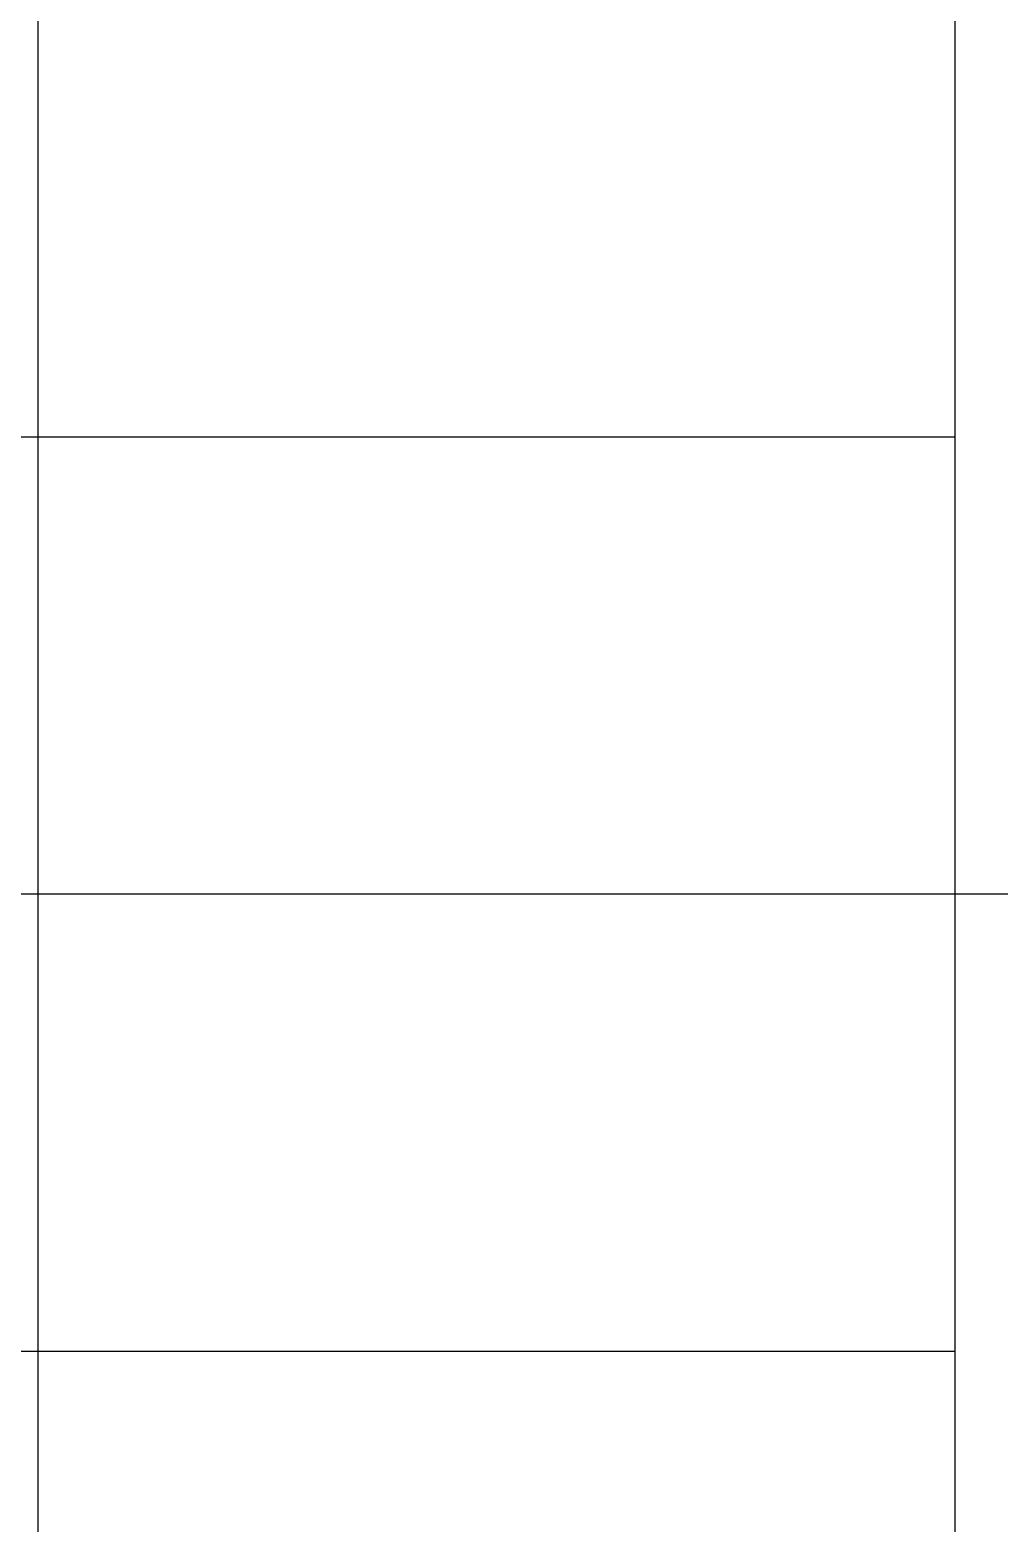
# Model space of a CAD drawing. Header units: millimetres. Extents: x 873544 to 1143527, y -837564 to -766512.
# Drawn here: x 945675 to 946785, y -795267 to -793555 of the extents above; entities that cross this region are included whole.
import ezdxf

# ---------------------------------------------------------------- set-up
doc = ezdxf.new("R2010")
doc.units = ezdxf.units.MM
doc.layers.add('Xarici razm.-1', color=7, linetype='Continuous', lineweight=9)

# ---------------------------------------------------------------- blocks, each defined once
blk = doc.blocks.new('dsdvvvf')
at = {"color": 0, "lineweight": 25, "ltscale": 15}
for p, q in [((972945.8, -668815), (972945.8, -663055.3)), ((973996.1, -663055.3), (973996.1, -668816.4)), ((967193.8, -666718.2), (973996.1, -666718.2)), ((967193.8, -667242.1), (973996.1, -667242.1)), ((973996.1, -667242.1), (986569.1, -667242.1)), ((967193.8, -667766), (973996.1, -667766))]:
    blk.add_line(p, q, dxfattribs=at)

msp = doc.modelspace()

# ---------------------------------------------------------------- block references
at = {"layer": 'Xarici razm.-1', "color": 131}
msp.add_blockref('dsdvvvf', (-27261.7, -127303.4), dxfattribs=at)

doc.saveas('drawing.dxf')
